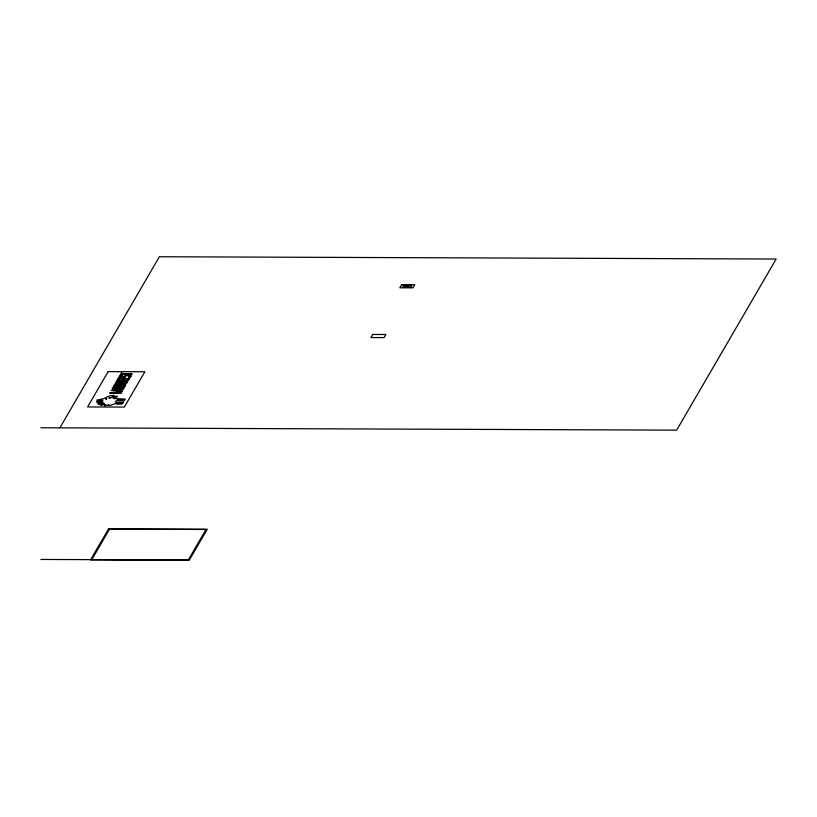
<?xml version="1.0" encoding="UTF-8"?>
<svg xmlns="http://www.w3.org/2000/svg" width="817" height="817" viewBox="0 0 817 817"><rect width="100%" height="100%" fill="white"/><g stroke="black" fill="none" stroke-linecap="round" stroke-linejoin="round"><path stroke-width="1.23" d="M121.416 384.276L121.416 384.245A3.799 0.878 -1.7 0 0 121.263 384.01A3.482 0.807 -1.7 0 0 120.896 383.827L116.943 383.622A2.829 0.654 -1.7 0 0 115.881 383.806L115.636 383.867A3.605 0.837 -1.7 0 0 114.819 384.307M126.502 381.999C122.744 381.672 118.996 382.06 116.106 382.08A3.115 0.725 -1.7 0 1 117.301 381.559A3.094 0.715 -1.7 0 1 121.845 381.662M123.633 388.688L122.734 388.667A3.35 0.776 -1.7 0 1 121.365 389.117L121.886 389.29A4.187 0.97 -1.7 0 0 123.51 388.78M130.832 376.31L129.903 376.29M119.772 375.881L120.671 375.881M59.886 427.842L159.366 256.742L776.15 259.03L676.67 430.14L40.85 427.771M114.799 384.337L115.738 384.337A2.941 0.684 -1.7 0 1 115.994 384.143L120.17 383.99A2.798 0.654 -1.7 0 1 120.365 384.102A3.054 0.705 -1.7 0 1 120.456 384.317M117.148 380.303L117.709 379.333M118.322 378.271L118.884 377.301M120.344 374.799L121.182 373.931L132.027 374.023M118.649 379.333L117.178 380.375M119.833 377.301L118.383 378.353M118.608 386.686L120.028 385.767L119.548 386.696M122.305 380.324L122.816 379.456M123.49 378.291L123.99 377.434M120.436 384.358L121.396 384.317M123.255 380.324L123.755 379.466M124.429 378.291L124.93 377.434M118.72 390.536L123.01 389.597M120.344 392.589L120.855 391.721M123.765 386.707L124.327 385.736M126.492 382.019L127.432 382.019M127.462 380.344L128.953 379.313M121.284 392.589L121.794 391.721M124.705 386.707L125.267 385.736M128.402 380.344L128.974 379.374M130.148 377.342C129.178 380.171 128.024 376.882 130.128 377.28M91.79 559.635L109.529 529.13L206.007 529.487L188.278 559.992L40.881 559.451M112.256 388.708L113.206 388.657A2.247 0.521 -1.7 0 0 114.737 389.096L116.331 388.933A4.953 1.144 -1.7 0 0 116.954 388.698L117.985 388.678L114.533 389.3A3.125 0.725 -1.7 0 1 112.317 388.739M406.223 286.267L408.408 286.205M408.357 286.328L406.253 286.369M131.057 375.871L130.077 375.871A2.257 0.521 -1.7 0 0 128.259 375.442L125.042 375.861L128.514 375.238A3.237 0.746 -1.7 0 1 131.006 375.81M126.87 382.887L115.769 382.856M124.419 387.187L113.226 387.187M105.842 398.931L106.843 398.9L105.863 399.023M114.38 385.073L125.593 385.164L114.421 385.164M109.784 392.977L120.998 392.987M124.358 385.706L125.246 385.675M124.654 386.758L123.827 386.788M117.74 379.302L118.628 379.272M115.718 382.764L126.931 382.775M124.409 378.332L123.551 378.373M132.007 374.115L121.662 374.155L120.385 374.87M123.163 380.385L122.346 380.395M113.195 387.105L124.409 387.115M128.361 380.385L127.523 380.426M119.527 386.727L118.649 386.758M120.875 391.69L121.774 391.66M121.243 392.63L120.385 392.66M118.914 377.27L119.813 377.24M124.021 377.403L124.909 377.372M122.836 379.425L123.735 379.405M118.679 390.577L117.862 390.618M120.987 393.069L109.835 393.069M114.002 390.179L123.01 389.515M122.162 384L126.482 383.53M111.296 390.383L121.978 391.292M126.472 383.622L122.172 384.082M121.988 391.374L111.316 390.485M122.131 375.463L121.968 375.503A3.248 0.756 -1.7 0 0 120.702 375.861M128.392 376.77L128.494 376.729A3.339 0.776 -1.7 0 0 129.842 376.32M113.461 388.279L112.542 388.259A4.259 0.991 -1.7 0 1 114.257 387.728L114.962 387.769M114.87 387.881L114.799 387.901A3.258 0.756 -1.7 0 0 113.502 388.259M114.503 390.312L114.012 390.26M121.304 387.636L117.842 388.289L121.039 387.861A2.257 0.521 -1.7 0 1 122.836 388.269L123.847 388.259A3.237 0.746 -1.7 0 0 121.325 387.626M122.101 376.678L123.541 376.535A4.984 1.154 -1.7 0 0 124.153 376.3L125.195 376.28L121.743 376.903M128.412 376.872L129.096 376.892A4.197 0.97 -1.7 0 0 130.72 376.382M122.172 375.371L121.549 375.32A4.259 0.991 -1.7 0 0 119.813 375.8M120.436 376.28L119.466 376.31A3.125 0.725 -1.7 0 0 121.723 376.913M121.947 376.698A2.247 0.521 -1.7 0 1 120.487 376.28M121.845 381.651A3.217 0.746 -1.7 0 1 122.54 381.478A3.074 0.715 -1.7 0 1 125.941 381.335A3.074 0.715 -1.7 0 1 127.432 381.999M108.63 404.936C108.937 407.274 114.993 402.046 117.566 404.201A123.633 28.646 -1.7 0 1 121.958 404.068L122.836 403.21L115.83 403.424L122.969 402.985L123.357 402.291L116.167 402.485L115.299 401.576L116.739 400.677L124.194 400.841L124.603 400.126L117.219 399.717L124.735 399.891L125.215 399.053L113.297 398.502L117.086 396.796A2.9 0.674 -1.7 0 0 117.423 396.368L117.321 396.276A2.972 0.684 -1.7 0 0 116.862 396.082L108.896 398.175C120.385 394.856 110.724 394.437 106.424 397.348A103.024 23.877 -1.7 0 0 103.779 398.686L96.866 400.044L102.85 400.35L96.569 401.494L102.799 401.443L97.06 402.832L103.156 402.567L98.306 404.241L104.372 403.557L100.675 405.15L105.669 404.497L104.433 405.835L108.63 404.936M108.15 371.612L87.613 406.937L124.347 407.07L144.885 371.755L108.15 371.612M114.002 385.695C112.532 388.647 116.228 384.807 114.053 385.655M121.222 373.277L122.172 373.287L121.273 373.226M108.579 528.865L90.544 559.89L189.217 560.258L207.263 529.232L108.579 528.865M372.715 334.449L370.908 337.554L384.072 337.605L385.869 334.5L372.715 334.449M401.637 284.694L399.84 287.798L412.993 287.85L414.801 284.745L401.637 284.694M129.3 378.792L118.108 378.792L129.28 378.802M116.923 380.722L128.075 380.732L116.943 380.712M405.13 287.227A4.432 1.021 -1.7 0 0 411.748 286.134A4.432 1.021 -1.7 0 0 405.079 285.45A4.432 1.021 -1.7 0 0 405.13 287.227"/></g></svg>
